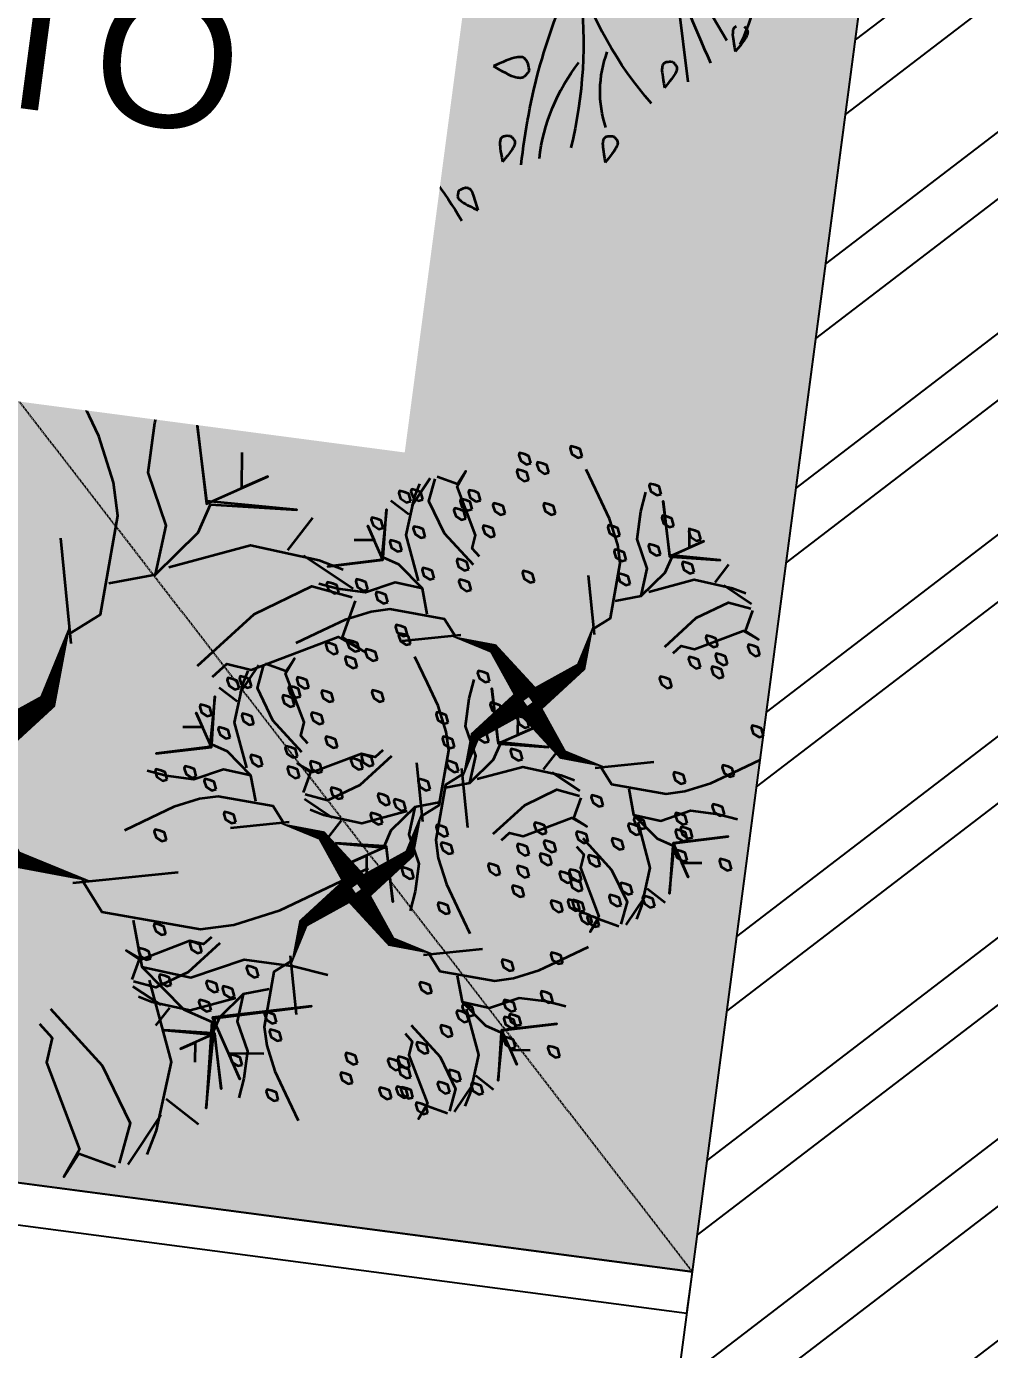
# Model space of a CAD drawing. Header units: millimetres. Extents: x -179928 to 528275, y -469666 to 511935.
# Drawn here: x 137379 to 137952, y 97580 to 98369 of the extents above; entities that cross this region are included whole.
import ezdxf

# ---------------------------------------------------------------- set-up
doc = ezdxf.new("R2010")
doc.units = ezdxf.units.MM
doc.linetypes.add('DASHED', pattern=[0.75, 0.5, -0.25])
for name, color, linetype in [('ad-Elevation 10', 8, 'Continuous'), ('ad-Furniture', 8, 'Continuous'), ('ad-Glass Sectionline', 140, 'Continuous'), ('ad-Text main', 7, 'Continuous'), ('ad-Wall', 240, 'Continuous'), ('ad-Wall hatch', 8, 'Continuous')]:
    doc.layers.add(name, color=color, linetype=linetype)
doc.layers.add('ad-Landscape', color=94, linetype='Continuous', lineweight=35)
doc.layers.add('ad-Landscape 2', color=7, linetype='Continuous', lineweight=35, true_color=0x264c00)
doc.styles.get("Standard").update_dxf_attribs({"font": 'arial.ttf'})

# ---------------------------------------------------------------- blocks, each defined once
blk = doc.blocks.new('zw$42B5')
at = {"layer": 'ad-Wall hatch', "transparency": 33554610}
h = blk.add_hatch(dxfattribs=at)
h.set_pattern_fill('ANSI32', color=256, scale=10)
h.set_pattern_definition([(45, (-1040635.14, 674820.02), (-67.351921, 67.351921), []), (45, (-1040590.24, 674820.02), (-67.351921, 67.351921), [])])
h.paths.add_polyline_path([(12120, 13620), (12120, 10220), (11890, 10220), (11890, 13390), (7240, 13390), (7240, 8645), (4245, 8645), (4245, 8875), (4445, 8875), (4445, 9370), (4560, 9370), (4560, 8760), (7010, 8760), (7010, 10500), (6360, 10500), (6360, 10615), (7010, 10615), (7010, 13390), (4560, 13390), (4560, 10615), (5560, 10615), (5560, 10500), (4445, 10500), (4445, 13390), (230, 13390), (230, 8875), (3345, 8875), (3345, 8645), (3060, 8645), (3060, 4745), (3345, 4745), (3345, 4515), (230, 4515), (230, 230), (4995, 230), (4995, 3130), (6060, 3130), (6060, 3015), (5110, 3015), (5110, 230), (8310, 230), (8310, 3015), (6860, 3015), (6860, 3130), (8310, 3130), (8310, 4630), (5110, 4630), (5110, 3930), (4995, 3930), (4995, 4515), (4245, 4515), (4245, 4745), (8540, 4745), (8540, 230), (9240, 230), (9240, 0), (0, 0), (0, 4745), (2830, 4745), (2830, 8645), (0, 8645), (0, 13620)])
at = {"layer": 'ad-Wall'}
blk.add_lwpolyline([(11890, 13390), (7240, 13390), (7240, 8645), (4245, 8645), (4245, 8875), (4445, 8875), (4445, 9370), (4560, 9370), (4560, 8760), (7010, 8760), (7010, 10500), (6360, 10500), (6360, 10615), (7010, 10615), (7010, 13390), (4560, 13390), (4560, 10615), (5560, 10615), (5560, 10500), (4445, 10500), (4445, 13390), (230, 13390)], dxfattribs=at)
blk = doc.blocks.new('A$C61BE7BBE')
at = {"layer": 'ad-Landscape'}
blk.add_arc((-3.006, 0.698), 1.529, 249.608, 279.927, dxfattribs=at)
at = {"layer": 'ad-Landscape 2'}
for centre, radius, start, end in [((-3.864, 1.022), 0.348, 203.9184, 280.7874), ((-4.09, 0.554), 0.166, 79.3544, 130.2832), ((-3.288, 1.64), 1.093, 229.5217, 276.1719), ((-2.506, 2.298), 1.873, 236.553, 269.3505), ((-4.007, 0.779), 0.214, 207.1935, 284.6897), ((-3.868, 0.167), 0.526, 77.3912, 114.963), ((-3.58, 1.265), 0.803, 230.6141, 270.7898), ((-4.021, -0.331), 0.887, 85.5415, 102.4704), ((-3.99, 0.621), 0.238, 201.2281, 283.0029), ((-3.234, -0.221), 0.76, 84.1206, 124.2254), ((-4.487, 1.629), 1.285, 281.6372, 288.0005), ((-3.052, 1.626), 1.72, 226.87, 233.5161), ((-3.761, -0.151), 0.567, 79.894, 113.0436), ((-3.616, 0.691), 0.486, 221.139, 275.5703), ((-2.722, 2.114), 1.948, 241.1822, 266.2604), ((-4.197, 0.939), 0.734, 266.4289, 296.017), ((-3.241, -0.766), 1.009, 91.2562, 130.1055), ((-3.927, 0.536), 0.456, 226.0882, 286.2369), ((-4.046, -0.101), 0.224, 105.3109, 151.5664), ((-4.046, 0.101), 0.224, 208.4336, 254.6891), ((-3.927, -0.536), 0.456, 73.7631, 133.9118), ((-3.241, 0.766), 1.009, 229.8945, 268.7438), ((-4.197, -0.939), 0.734, 63.983, 93.5711), ((-3.616, -0.691), 0.486, 84.4297, 138.861), ((-2.722, -2.114), 1.948, 93.7396, 118.8178), ((-3.052, -1.626), 1.72, 126.4839, 133.13), ((-4.487, -1.629), 1.285, 71.9995, 78.3628), ((-3.99, -0.621), 0.238, 76.9971, 158.7719), ((-3.58, -1.265), 0.803, 89.2102, 129.3859), ((-3.761, 0.151), 0.567, 246.9564, 280.106), ((-3.234, 0.221), 0.76, 235.7746, 275.8794), ((-2.506, -2.298), 1.873, 90.6495, 123.447), ((-4.021, 0.331), 0.887, 257.5296, 274.4585), ((-4.007, -0.779), 0.214, 75.3103, 152.8065), ((-3.288, -1.64), 1.093, 83.8281, 130.4783), ((-4.09, -0.554), 0.166, 229.7168, 280.6456), ((-3.864, -1.022), 0.348, 79.2126, 156.0816), ((-3.868, -0.167), 0.526, 245.037, 282.6088), ((-3.715, -0.193), 0.678, 245.2948, 278.4443), ((-3.242, -1.855), 1.065, 92.7479, 127.4895), ((-4.09, -0.665), 0.235, 246.9546, 293.0454), ((-3.806, -1.227), 0.386, 98.1128, 148.8491), ((-2.521, -2.218), 1.411, 99.6586, 134.4053), ((-3.983, -0.753), 0.314, 240.8349, 278.4067), ((-3.867, -1.227), 0.193, 69.404, 185.8133), ((-3.529, -0.17), 0.914, 246.6856, 281.9827), ((-3.393, -1.57), 0.508, 85.6371, 161.6343), ((-3.99, -0.707), 0.544, 262.7166, 292.3542), ((-3.806, -1.439), 0.213, 83.9314, 167.1466), ((-2.872, -2.169), 1.015, 108.9376, 145.3584), ((-3.278, 0.198), 1.427, 260.7451, 283.0431), ((-3.843, -1.163), 0.285, 233.2838, 291.6454), ((-3.602, -1.788), 0.37, 103.9638, 154.6363), ((-3.699, -1.02), 0.428, 245.5975, 287.5893), ((-3.566, -1.894), 0.271, 77.551, 166.3454), ((-3.531, -1.186), 0.443, 246.5632, 293.4368), ((-3.799, -1.387), 0.279, 240.3623, 299.6377), ((-3.646, -0.97), 0.879, 257.9266, 272.9974), ((-3.394, -2.243), 0.437, 98.927, 145.2152), ((-3.508, -1.218), 0.814, 252.4778, 273.2362), ((-3.413, -2.155), 0.239, 147.6824, 193.2452), ((-3.623, -2.031), 0.183, 257.9287, 308.8575)]:
    blk.add_arc(centre, radius, start, end, dxfattribs=at)
blk = doc.blocks.new('A$C279134A6')
at = {"layer": 'ad-Landscape', "linetype": 'Continuous'}
for p, q in [((150.2, 271.7), (93.3, 199)), ((134.4, 222.4), (119.1, 163.4)), ((596, 149.1), (611.8, 82.3)), ((468.4, 120), (464.3, 27.7)), ((448.3, 72.2), (421.5, 17.4))]:
    blk.add_line(p, q, dxfattribs=at)
for points in [[(449.9, 243.5), (588.1, 169.8), (635.9, 99.7)], [(81.6, 211.7), (81.2, 211.4), (80.8, 211.1), (80.4, 210.8), (80, 210.5), (79.6, 210.1), (79.3, 209.8), (79, 209.4), (78.7, 209), (78.5, 208.6), (78.4, 208.2), (78.2, 207.7), (78.2, 207.2), (78.2, 206.6), (78.3, 205.9), (78.5, 205.2), (78.7, 204.3), (79.1, 203.2), (79.6, 202), (80.4, 200.6), (81.3, 198.8), (82.5, 196.7), (84, 194.3), (85.8, 191.4)], [(87.6, 210.9), (88, 210.6), (88.4, 210.3), (88.7, 210), (89, 209.6), (89.3, 209.3), (89.5, 208.8), (89.6, 208.3), (89.7, 207.7), (89.8, 207), (89.7, 206.2), (89.6, 205.3), (89.5, 204.2), (89.2, 202.9), (88.8, 201.4), (88.3, 199.5), (87.6, 197.2), (86.8, 194.5), (85.8, 191.4)], [(132.7, 177.1), (132.2, 176.8), (131.8, 176.5), (131.4, 176.1), (131, 175.8), (130.6, 175.5), (130.2, 175.2), (129.9, 174.8), (129.6, 174.5), (129.4, 174.1), (129.1, 173.7), (129, 173.3), (128.9, 172.8), (128.8, 172.2), (128.8, 171.6), (128.9, 171), (129.1, 170.2), (129.3, 169.3), (129.7, 168.3), (130.3, 167.1), (131, 165.6), (131.9, 163.8), (133.1, 161.8), (134.6, 159.3), (136.4, 156.4)], [(132.7, 177.1), (134.1, 177), (135.3, 176.8), (136.3, 176.6), (137.1, 176.4), (137.7, 176.2), (138.2, 175.9), (138.7, 175.6), (139, 175.4), (139.3, 175), (139.6, 174.7), (139.9, 174.3), (140.1, 173.9), (140.2, 173.3), (140.3, 172.7), (140.4, 172.1), (140.3, 171.3), (140.3, 170.4), (140.1, 169.3), (139.8, 168), (139.4, 166.4), (138.9, 164.5), (138.2, 162.3), (137.4, 159.6), (136.4, 156.4)], [(241.9, 156.2), (242.5, 158.1), (243.1, 159.7), (243.6, 161), (244.2, 162), (244.7, 162.9), (245.2, 163.5), (245.6, 164), (246.2, 164.4), (246.7, 164.8), (247.2, 165.1), (247.9, 165.3), (248.5, 165.5), (249.3, 165.5), (250.1, 165.5), (251.1, 165.3), (252.2, 165.1), (253.4, 164.7), (254.8, 164.2), (256.5, 163.4), (258.4, 162.5), (260.6, 161.3), (263.2, 159.8), (266.3, 157.9), (269.8, 155.8)], [(241.9, 156.2), (242.3, 155.5), (242.6, 154.8), (242.9, 154.1), (243.2, 153.5), (243.6, 152.9), (243.9, 152.3), (244.3, 151.7), (244.7, 151.2), (245.1, 150.8), (245.6, 150.3), (246.2, 150), (246.8, 149.7), (247.5, 149.5), (248.3, 149.3), (249.3, 149.3), (250.4, 149.3), (251.7, 149.4), (253.2, 149.6), (255, 150), (257.1, 150.6), (259.5, 151.5), (262.5, 152.6), (265.8, 154), (269.8, 155.8)], [(378.2, 137), (379, 138.9), (379.6, 140.4), (380.1, 141.8), (380.3, 142.9), (380.5, 143.8), (380.5, 144.6), (380.5, 145.3), (380.4, 146), (380.2, 146.6), (380, 147.2), (379.6, 147.7), (379.2, 148.3), (378.7, 148.8), (378, 149.4), (377.2, 149.9), (376.2, 150.4), (375, 150.9), (373.6, 151.4), (371.9, 151.9), (369.8, 152.4), (367.3, 153), (364.3, 153.6), (360.9, 154.1), (356.8, 154.8)], [(378.2, 137), (377.5, 136.7), (376.8, 136.3), (376.1, 136), (375.5, 135.7), (374.8, 135.5), (374.2, 135.3), (373.5, 135.1), (372.9, 135), (372.2, 134.9), (371.6, 134.9), (371, 135), (370.3, 135.2), (369.6, 135.5), (368.9, 135.9), (368.1, 136.5), (367.3, 137.2), (366.4, 138.2), (365.4, 139.3), (364.3, 140.8), (363.1, 142.6), (361.7, 144.8), (360.3, 147.6), (358.6, 150.9), (356.8, 154.8)], [(586.5, 140.8), (585.8, 140.5), (585.2, 140.1), (584.5, 139.8), (583.8, 139.6), (583.1, 139.3), (582.5, 139.1), (581.8, 138.9), (581.2, 138.8), (580.6, 138.7), (579.9, 138.7), (579.3, 138.8), (578.6, 139), (577.9, 139.3), (577.2, 139.7), (576.4, 140.3), (575.6, 141.1), (574.7, 142), (573.7, 143.1), (572.6, 144.6), (571.4, 146.4), (570.1, 148.6)], [(586.5, 140.8), (587.3, 142.7), (587.9, 144.2), (588.4, 145.6)], [(465.2, 142.3), (464, 143.1), (463, 143.7), (462.1, 144.2), (461.4, 144.6), (460.8, 144.8), (460.2, 145), (459.7, 145), (459.2, 145.1), (458.8, 145), (458.3, 144.9), (457.9, 144.8), (457.5, 144.6), (457, 144.3), (456.6, 143.9), (456.1, 143.4), (455.6, 142.8), (455.1, 142.1), (454.5, 141.1), (453.8, 140), (453.1, 138.5), (452.3, 136.7), (451.3, 134.6), (450.2, 132), (448.9, 128.9)], [(465.2, 142.3), (465.3, 141.7), (465.5, 141.2), (465.6, 140.7), (465.7, 140.2), (465.7, 139.7), (465.8, 139.2), (465.8, 138.7), (465.8, 138.3), (465.8, 137.8), (465.7, 137.4), (465.5, 136.9), (465.3, 136.5), (465, 136.1), (464.6, 135.6), (464.1, 135.2), (463.4, 134.7), (462.7, 134.2), (461.7, 133.6), (460.5, 133.1), (459, 132.4), (457.2, 131.7), (454.9, 130.9), (452.2, 130), (448.9, 128.9)], [(170.6, 113.9), (170.1, 113.6), (169.7, 113.3), (169.3, 113), (168.9, 112.7), (168.5, 112.3), (168.1, 112), (167.8, 111.7), (167.5, 111.3), (167.3, 110.9), (167, 110.5), (166.9, 110.1), (166.8, 109.6), (166.7, 109.1), (166.7, 108.5), (166.8, 107.8), (167, 107), (167.2, 106.2), (167.6, 105.1), (168.2, 103.9), (168.9, 102.4), (169.8, 100.7), (171, 98.6), (172.5, 96.1), (174.3, 93.2)], [(170.6, 113.9), (172, 113.8), (173.2, 113.6), (174.2, 113.5), (175, 113.2), (175.6, 113), (176.1, 112.8), (176.6, 112.5), (176.9, 112.2), (177.2, 111.9), (177.5, 111.5), (177.8, 111.1), (178, 110.7), (178.1, 110.2), (178.2, 109.6), (178.3, 108.9), (178.2, 108.1), (178.2, 107.2), (178, 106.1), (177.7, 104.8), (177.3, 103.2), (176.8, 101.4), (176.1, 99.1), (175.3, 96.4), (174.3, 93.2)], [(527.1, 98.3), (526.4, 97.9), (525.7, 97.6), (525, 97.3), (524.4, 97), (523.7, 96.8), (523, 96.6), (522.4, 96.4), (521.7, 96.3), (521.1, 96.2), (520.5, 96.2), (519.8, 96.3), (519.2, 96.5), (518.5, 96.8), (517.7, 97.2), (517, 97.8), (516.1, 98.5), (515.2, 99.4), (514.2, 100.6), (513.2, 102), (512, 103.9), (510.6, 106.1), (509.1, 108.8), (507.5, 112.1), (505.7, 116)], [(527.1, 98.3), (527.9, 100.1), (528.5, 101.7), (528.9, 103), (529.2, 104.1), (529.4, 105.1), (529.4, 105.9), (529.3, 106.6), (529.2, 107.2), (529.1, 107.9), (528.8, 108.5), (528.5, 109), (528.1, 109.6), (527.6, 110.1), (526.9, 110.6), (526.1, 111.1), (525.1, 111.7), (523.9, 112.2), (522.5, 112.7), (520.8, 113.2), (518.7, 113.7), (516.2, 114.3), (513.2, 114.8), (509.7, 115.4), (505.7, 116)], [(249.6, 103.8), (249.1, 103.5), (248.7, 103.2), (248.3, 102.8), (247.8, 102.5), (247.5, 102.2), (247.1, 101.8), (246.8, 101.5), (246.5, 101.1), (246.2, 100.8), (246, 100.4), (245.8, 99.9), (245.7, 99.5), (245.7, 98.9), (245.7, 98.3), (245.8, 97.7), (246, 96.9), (246.2, 96), (246.6, 95), (247.1, 93.7), (247.9, 92.3), (248.8, 90.5), (250, 88.4), (251.5, 86), (253.3, 83.1)], [(249.6, 103.8), (251, 103.6), (252.2, 103.5), (253.2, 103.3), (253.9, 103.1), (254.6, 102.9), (255.1, 102.6), (255.5, 102.3), (255.9, 102), (256.2, 101.7), (256.5, 101.4), (256.8, 101), (257, 100.5), (257.1, 100), (257.2, 99.4), (257.2, 98.7), (257.2, 98), (257.1, 97), (257, 96), (256.7, 94.7), (256.3, 93.1), (255.8, 91.2), (255.1, 88.9), (254.3, 86.3), (253.3, 83.1)], [(283.7, 57), (282.5, 57.8), (281.5, 58.4), (280.6, 58.9), (279.9, 59.3), (279.3, 59.5), (278.7, 59.7), (278.2, 59.7), (277.7, 59.7), (277.3, 59.7), (276.8, 59.6), (276.4, 59.5), (276, 59.3), (275.5, 59), (275, 58.6), (274.6, 58.1), (274.1, 57.5), (273.5, 56.8), (273, 55.8), (272.3, 54.7), (271.6, 53.2), (270.8, 51.4), (269.8, 49.3), (268.7, 46.7), (267.4, 43.6)], [(283.7, 57), (283.8, 56.4), (283.9, 55.9), (284.1, 55.4), (284.1, 54.9), (284.2, 54.4), (284.3, 53.9), (284.3, 53.4), (284.3, 53), (284.2, 52.5), (284.2, 52.1), (284, 51.6), (283.8, 51.2), (283.5, 50.8), (283.1, 50.3), (282.6, 49.8), (281.9, 49.4), (281.2, 48.9), (280.2, 48.3), (279, 47.8), (277.5, 47.1), (275.6, 46.4), (273.4, 45.6), (270.7, 44.7), (267.4, 43.6)], [(500.6, 55.6), (499.4, 56.4), (498.4, 57.1), (497.5, 57.6), (496.8, 57.9), (496.2, 58.2), (495.6, 58.3), (495.1, 58.4), (494.6, 58.4), (494.2, 58.4), (493.8, 58.3), (493.3, 58.1), (492.9, 57.9), (492.4, 57.6), (492, 57.2), (491.5, 56.8), (491, 56.1), (490.5, 55.4), (489.9, 54.5), (489.2, 53.3), (488.5, 51.8), (487.7, 50.1), (486.7, 47.9), (485.6, 45.3), (484.3, 42.3)], [(500.6, 55.6), (500.7, 55.1), (500.9, 54.5), (501, 54), (501.1, 53.5), (501.1, 53), (501.2, 52.5), (501.2, 52), (501.2, 51.6), (501.2, 51.1), (501.1, 50.7), (500.9, 50.3), (500.7, 49.8), (500.4, 49.4), (500, 48.9), (499.5, 48.5), (498.8, 48), (498.1, 47.5), (497.1, 47), (495.9, 46.4), (494.4, 45.7), (492.6, 45), (490.3, 44.2), (487.6, 43.3), (484.3, 42.3)], [(420.1, 36.7), (419, 37.5), (418, 38.1), (417.1, 38.6), (416.4, 39), (415.7, 39.2), (415.2, 39.4), (414.7, 39.4), (414.2, 39.4), (413.7, 39.4), (413.3, 39.3), (412.9, 39.2), (412.4, 39), (412, 38.7), (411.5, 38.3), (411, 37.8), (410.5, 37.2), (410, 36.5), (409.4, 35.5), (408.8, 34.4), (408.1, 32.9), (407.2, 31.1), (406.3, 29), (405.2, 26.4), (403.9, 23.3)], [(420.1, 36.7), (420.3, 36.1), (420.4, 35.6), (420.5, 35.1), (420.6, 34.6), (420.7, 34.1), (420.7, 33.6), (420.8, 33.1), (420.8, 32.7), (420.7, 32.2), (420.6, 31.8), (420.5, 31.3), (420.2, 30.9), (419.9, 30.5), (419.5, 30), (419, 29.5), (418.4, 29.1), (417.6, 28.6), (416.7, 28), (415.5, 27.5), (414, 26.8), (412.1, 26.1), (409.9, 25.3), (407.1, 24.4), (403.9, 23.3)], [(350.3, 13.3), (349.1, 14.1), (348.1, 14.8), (347.2, 15.3), (346.5, 15.6), (345.9, 15.9), (345.3, 16), (344.8, 16.1), (344.3, 16.1), (343.9, 16.1), (343.4, 16), (343, 15.9), (342.5, 15.7), (342.1, 15.4), (341.6, 15), (341.2, 14.5), (340.7, 13.9), (340.1, 13.1), (339.6, 12.2), (338.9, 11), (338.2, 9.6), (337.4, 7.8), (336.4, 5.6), (335.3, 3.1), (334, 0)], [(350.3, 13.3), (350.4, 12.8), (350.5, 12.3), (350.7, 11.7), (350.7, 11.2), (350.8, 10.7), (350.9, 10.3), (350.9, 9.8), (350.9, 9.3), (350.8, 8.9), (350.8, 8.4), (350.6, 8), (350.4, 7.6), (350.1, 7.1), (349.7, 6.7), (349.2, 6.2), (348.5, 5.7), (347.8, 5.2), (346.8, 4.7), (345.6, 4.1), (344.1, 3.5), (342.2, 2.8), (340, 1.9), (337.3, 1), (334, 0)]]:
    blk.add_lwpolyline(points, dxfattribs=at)
for centre, radius, start, end in [((230.2, 247.1), 155.4, 132.7556, 198.6371), ((-760.6, 724.4), 1021, 327.7895, 338.4969), ((538.9, 137.6), 338.7, 144.528, 186.2468), ((-51, 364.4), 295.6, 311.5008, 334.7886), ((-226.1, 96.2), 464.8, 358.3377, 17.8186), ((85.9, 270.7), 338.7, 335.9092, 354.9132), ((1454.7, -128.4), 1021, 160.9443, 171.6517), ((698.1, 171.3), 59.2, 155.0444, 231.6546), ((97.2, 158.4), 89, 334.3958, 12.8307), ((77.9, 92.1), 147.4, 358.9379, 30.6247), ((391.6, 153.2), 155.4, 300.8041, 6.6856), ((640.2, -258.1), 464.8, 121.6227, 141.1035), ((681.5, 59.5), 295.6, 164.6527, 187.9404), ((653.3, 158.9), 110.4, 194.2876, 234.1159), ((609.3, 98.7), 67.9, 171.7576, 223.6802), ((434.9, -0.7), 89, 126.6105, 165.0455)]:
    blk.add_arc(centre, radius, start, end, dxfattribs=at)
blk = doc.blocks.new('A$C06C421F0')
at = {"layer": 'ad-Landscape'}
for points in [[(359.9, 366.5, 36, 14.4, 0), (421.2, 431.5, 14.4, 0.72, 0), (487.4, 441.9, 0, 0, 0), (448, 441.9, 0, 0, 0), (472.5, 524.2, 0, 0, 0), (467.7, 541.4, 0, 0, 0), (379.6, 599.7, 0, 0, 0), (404.1, 579.3, 0, 0, 0), (359.9, 575.7, 0, 0, 0), (404.1, 579.3, 0, 0, 0), (467.7, 541.4, 0, 0, 0), (433.5, 648, 0, 0, 0), (482.5, 692.3, 0, 0, 0), (430.9, 648, 0, 0, 0), (418.6, 692.3, 0, 0, 0), (426.1, 713.1, 0, 0, 0), (413.8, 692.3, 0, 0, 0), (372.2, 716.3, 0, 0, 0), (413.8, 692.3, 0, 0, 0), (323.1, 719.9, 0, 0, 0)], [(353.4, 359.9, 36, 14.4, 0), (288.3, 421.2, 14.4, 0.72, 0), (277.9, 487.4, 0, 0, 0), (277.9, 448, 0, 0, 0), (195.7, 472.5, 0, 0, 0), (178.5, 467.7, 0, 0, 0), (120.2, 379.6, 0, 0, 0), (140.6, 404.1, 0, 0, 0), (144.2, 359.9, 0, 0, 0), (140.6, 404.1, 0, 0, 0), (178.5, 467.7, 0, 0, 0), (71.9, 433.5, 0, 0, 0), (27.6, 482.5, 0, 0, 0), (71.9, 430.9, 0, 0, 0), (27.6, 418.6, 0, 0, 0), (6.8, 426.1, 0, 0, 0), (27.6, 413.8, 0, 0, 0), (3.6, 372.2, 0, 0, 0), (27.6, 413.8, 0, 0, 0), (0, 323.1, 0, 0, 0)], [(360, 353.4, 36, 14.4, 0), (298.7, 288.3, 14.4, 0.72, 0), (232.5, 277.9, 0, 0, 0), (271.9, 277.9, 0, 0, 0), (247.4, 195.7, 0, 0, 0), (252.2, 178.5, 0, 0, 0), (340.3, 120.2, 0, 0, 0), (315.8, 140.6, 0, 0, 0), (360, 144.2, 0, 0, 0), (315.8, 140.6, 0, 0, 0), (252.2, 178.5, 0, 0, 0), (286.4, 71.9, 0, 0, 0), (237.4, 27.6, 0, 0, 0), (289, 71.9, 0, 0, 0), (301.2, 27.6, 0, 0, 0), (293.8, 6.8, 0, 0, 0), (306.1, 27.6, 0, 0, 0), (347.7, 3.6, 0, 0, 0), (306.1, 27.6, 0, 0, 0), (396.8, 0, 0, 0, 0)]]:
    blk.add_lwpolyline(points, format="xyseb", dxfattribs=at)
for points in [[(277.9, 479.9), (254, 499.6), (250.4, 582.9), (257.6, 610), (274.8, 646.8), (295.1, 678.4), (319.1, 715.2)], [(250.4, 526.4), (212.9, 538.7), (209.3, 580.3), (230, 622.2), (230, 663.9), (226.4, 693.2)], [(212.9, 538.7), (182.1, 578), (174.9, 602.6), (103, 607.4), (178.5, 604.8), (198.9, 683.2), (178.5, 602.6), (130.6, 631.9), (151, 619.7), (154.6, 649)], [(106.2, 573.2), (89, 602.6)], [(92.6, 570.6), (47.9, 548.7)], [(202.5, 546.1), (137.4, 573.2), (79.1, 568.4), (58.3, 563.2)], [(274.8, 472.5), (295.1, 558.4)], [(168.1, 467.7), (127, 516.7), (82.3, 546.1), (47.9, 541.3)], [(154.6, 460.3), (144.2, 472.5), (123.4, 470.3), (55.1, 507.1), (30.7, 497), (51.5, 507.1), (44.7, 538.7)], [(239.9, 277.9), (220.3, 254), (137, 250.4), (109.9, 257.6), (73.1, 274.8), (41.5, 295.1), (4.7, 319.1)], [(247.4, 274.8), (161.5, 295.1)], [(193.5, 250.4), (181.2, 212.9), (139.6, 209.3), (97.6, 230), (56, 230), (26.6, 226.4)], [(181.2, 212.9), (141.8, 182.1), (117.3, 174.9), (112.5, 103), (115.1, 178.5), (36.7, 198.9), (117.3, 178.5), (88, 130.6), (100.2, 151), (70.9, 154.6)], [(173.8, 202.5), (146.7, 137.4), (151.5, 79.1), (156.7, 58.3)], [(252.2, 168.1), (203.2, 127), (173.8, 82.3), (178.6, 47.9)], [(259.6, 154.6), (247.4, 144.2), (249.6, 123.4), (212.8, 55.1), (222.8, 30.7), (212.8, 51.5), (181.2, 44.7)], [(146.7, 106.2), (117.3, 89)], [(149.3, 92.6), (171.2, 47.9)]]:
    blk.add_lwpolyline(points, dxfattribs=at)
blk = doc.blocks.new('A$C1DD67A25')
at = {"layer": 'ad-Landscape'}
for points in [[(362.2, 368.8, 36.2, 14.5, 0), (424, 434.3, 14.5, 0.724, 0), (490.5, 444.8, 0, 0, 0), (450.9, 444.8, 0, 0, 0), (475.6, 527.6, 0, 0, 0), (470.7, 544.9, 0, 0, 0), (382.1, 603.6, 0, 0, 0), (406.7, 583.1, 0, 0, 0), (362.2, 579.4, 0, 0, 0), (406.7, 583.1, 0, 0, 0), (470.7, 544.9, 0, 0, 0), (436.3, 652.2, 0, 0, 0), (485.7, 696.8, 0, 0, 0), (433.7, 652.2, 0, 0, 0), (421.4, 696.8, 0, 0, 0), (428.8, 717.7, 0, 0, 0), (416.5, 696.8, 0, 0, 0), (374.6, 720.9, 0, 0, 0), (416.5, 696.8, 0, 0, 0), (325.2, 724.6, 0, 0, 0)], [(355.7, 362.2, 36.2, 14.5, 0), (290.2, 424, 14.5, 0.724, 0), (279.7, 490.5, 0, 0, 0), (279.7, 450.9, 0, 0, 0), (197, 475.6, 0, 0, 0), (179.7, 470.7, 0, 0, 0), (121, 382.1, 0, 0, 0), (141.5, 406.7, 0, 0, 0), (145.1, 362.2, 0, 0, 0), (141.5, 406.7, 0, 0, 0), (179.7, 470.7, 0, 0, 0), (72.3, 436.3, 0, 0, 0), (27.7, 485.7, 0, 0, 0), (72.3, 433.7, 0, 0, 0), (27.7, 421.4, 0, 0, 0), (6.8, 428.8, 0, 0, 0), (27.7, 416.5, 0, 0, 0), (3.6, 374.6, 0, 0, 0), (27.7, 416.5, 0, 0, 0), (0, 325.2, 0, 0, 0)], [(368.8, 362.3, 36.2, 14.5, 0), (434.3, 300.6, 14.5, 0.724, 0), (444.8, 234, 0, 0, 0), (444.8, 273.6, 0, 0, 0), (527.6, 249, 0, 0, 0), (544.9, 253.8, 0, 0, 0), (603.6, 342.5, 0, 0, 0), (583.1, 317.8, 0, 0, 0), (579.4, 362.3, 0, 0, 0), (583.1, 317.8, 0, 0, 0), (544.9, 253.8, 0, 0, 0), (652.2, 288.3, 0, 0, 0), (696.8, 238.9, 0, 0, 0), (652.2, 290.9, 0, 0, 0), (696.8, 303.2, 0, 0, 0), (717.7, 295.7, 0, 0, 0), (696.8, 308.1, 0, 0, 0), (720.9, 350, 0, 0, 0), (696.8, 308.1, 0, 0, 0), (724.6, 399.3, 0, 0, 0)], [(362.3, 355.7, 36.2, 14.5, 0), (300.6, 290.2, 14.5, 0.724, 0), (234, 279.7, 0, 0, 0), (273.6, 279.7, 0, 0, 0), (249, 197, 0, 0, 0), (253.8, 179.7, 0, 0, 0), (342.5, 121, 0, 0, 0), (317.8, 141.5, 0, 0, 0), (362.3, 145.1, 0, 0, 0), (317.8, 141.5, 0, 0, 0), (253.8, 179.7, 0, 0, 0), (288.3, 72.3, 0, 0, 0), (238.9, 27.7, 0, 0, 0), (290.9, 72.3, 0, 0, 0), (303.2, 27.7, 0, 0, 0), (295.7, 6.8, 0, 0, 0), (308.1, 27.7, 0, 0, 0), (350, 3.6, 0, 0, 0), (308.1, 27.7, 0, 0, 0), (399.3, 0, 0, 0, 0)]]:
    blk.add_lwpolyline(points, format="xyseb", dxfattribs=at)
for points in [[(329.8, 738.4), (334.2, 748.9), (340.5, 750.7), (348.7, 751.6), (349.4, 748), (345.6, 740.1), (336.1, 735.7)], [(376.3, 708.2), (380.7, 718.7), (387, 720.5), (395.2, 721.4), (395.9, 717.8), (392, 709.9), (382.6, 705.5)], [(405, 718.3), (409.4, 728.8), (415.7, 730.6), (423.9, 731.5), (424.5, 727.9), (420.7, 720), (411.3, 715.6)], [(204.6, 698.2), (209, 708.8), (215.3, 710.5), (223.5, 711.4), (224.1, 707.8), (220.3, 700), (210.9, 695.5)], [(405, 693.2), (409.4, 703.8), (415.7, 705.5), (423.9, 706.4), (424.5, 702.9), (420.7, 695), (411.3, 690.6)], [(179.5, 653.1), (183.9, 663.6), (190.2, 665.4), (198.4, 666.3), (199, 662.7), (195.2, 654.8), (185.8, 650.4)], [(358.4, 648.1), (362.8, 658.7), (369.1, 660.4), (377.3, 661.3), (378, 657.7), (374.2, 649.8), (364.7, 645.4)], [(473, 653.1), (477.4, 663.6), (483.7, 665.4), (491.9, 666.3), (492.5, 662.7), (488.7, 654.8), (479.3, 650.4)], [(136.6, 638.1), (141, 648.7), (147.3, 650.4), (155.5, 651.3), (156.1, 647.7), (152.3, 639.9), (142.9, 635.4)], [(258.3, 628), (262.7, 638.6), (269, 640.3), (277.2, 641.2), (277.8, 637.7), (274, 629.8), (264.6, 625.4)], [(433.6, 638.1), (438, 648.7), (444.3, 650.4), (452.5, 651.3), (453.2, 647.7), (449.4, 639.9), (439.9, 635.4)], [(483.7, 638.1), (488, 648.7), (494.3, 650.4), (502.5, 651.3), (503.2, 647.7), (499.4, 639.9), (490, 635.4)], [(558.8, 643.1), (563.2, 653.7), (569.5, 655.4), (577.7, 656.3), (578.3, 652.7), (574.5, 644.8), (565.1, 640.4)], [(576.7, 638.1), (581.1, 648.7), (587.4, 650.4), (595.6, 651.3), (596.2, 647.7), (592.4, 639.9), (583, 635.4)], [(193.8, 608), (198.2, 618.5), (204.5, 620.2), (212.7, 621.2), (213.4, 617.6), (209.6, 609.7), (200.1, 605.3)], [(490.9, 623), (495.3, 633.6), (501.5, 635.3), (509.7, 636.3), (510.4, 632.7), (506.6, 624.8), (497.2, 620.4)], [(140.2, 588), (144.5, 598.6), (150.8, 600.3), (159, 601.2), (159.7, 597.6), (155.9, 589.7), (146.4, 585.3)], [(243.9, 593), (248.3, 603.5), (254.6, 605.3), (262.8, 606.2), (263.5, 602.6), (259.7, 594.7), (250.2, 590.3)], [(444.3, 603), (448.7, 613.5), (455, 615.3), (463.2, 616.2), (463.9, 612.6), (460, 604.7), (450.6, 600.3)], [(548.1, 588), (552.5, 598.6), (558.8, 600.3), (567, 601.2), (567.6, 597.6), (563.8, 589.7), (554.4, 585.3)], [(612.5, 593), (616.8, 603.5), (623.1, 605.3), (631.3, 606.2), (632, 602.6), (628.2, 594.7), (618.8, 590.3)], [(233.2, 557.8), (237.6, 568.4), (243.9, 570.1), (252.1, 571.1), (252.7, 567.5), (248.9, 559.6), (239.5, 555.2)], [(476.5, 547.9), (480.9, 558.4), (487.2, 560.2), (495.4, 561.1), (496.1, 557.5), (492.3, 549.6), (482.8, 545.2)], [(580.3, 562.9), (584.7, 573.5), (591, 575.2), (599.2, 576.2), (599.9, 572.6), (596.1, 564.7), (586.6, 560.3)], [(376.3, 542.9), (380.7, 553.4), (387, 555.2), (395.2, 556.1), (395.9, 552.5), (392, 544.6), (382.6, 540.2)], [(526.6, 527.8), (531, 538.3), (537.3, 540.1), (545.5, 541), (546.2, 537.4), (542.4, 529.5), (532.9, 525.1)], [(469.3, 517.8), (473.7, 528.4), (480, 530.1), (488.2, 531), (488.9, 527.4), (485.1, 519.5), (475.6, 515.1)], [(623.2, 497.7), (627.6, 508.3), (633.9, 510), (642.1, 511), (642.8, 507.4), (639, 499.5), (629.5, 495.1)], [(666.1, 487.8), (670.5, 498.3), (676.8, 500.1), (685, 501), (685.7, 497.4), (681.9, 489.5), (672.4, 485.1)], [(25.7, 477.7), (30.1, 488.2), (36.4, 490), (44.6, 490.9), (45.2, 487.3), (41.4, 479.4), (32, 475)], [(90, 482.8), (94.4, 493.3), (100.7, 495.1), (108.9, 496), (109.6, 492.4), (105.8, 484.5), (96.3, 480.1)], [(591, 482.8), (595.4, 493.3), (601.7, 495.1), (609.9, 496), (610.6, 492.4), (606.7, 484.5), (597.3, 480.1)], [(72.1, 457.7), (76.5, 468.3), (82.8, 470), (91, 470.9), (91.7, 467.3), (87.9, 459.5), (78.4, 455)], [(111.6, 447.6), (116, 458.2), (122.3, 459.9), (130.5, 460.8), (131.1, 457.2), (127.3, 449.4), (117.9, 444.9)], [(75.8, 437.6), (80.2, 448.2), (86.5, 449.9), (94.7, 450.9), (95.3, 447.3), (91.5, 439.4), (82.1, 435)], [(555.2, 437.6), (559.6, 448.2), (565.9, 449.9), (574.1, 450.9), (574.8, 447.3), (571, 439.4), (561.5, 435)], [(150.9, 412.6), (155.3, 423.1), (161.6, 424.9), (169.8, 425.8), (170.5, 422.2), (166.7, 414.3), (157.2, 409.9)], [(655.4, 397.5), (659.8, 408.1), (666.1, 409.8), (674.3, 410.7), (675, 407.1), (671.2, 399.2), (661.7, 394.8)], [(4.2, 357.5), (8.6, 368), (14.9, 369.8), (23.1, 370.7), (23.8, 367.1), (20, 359.2), (10.5, 354.8)], [(40, 292.3), (44.4, 302.8), (50.7, 304.6), (58.9, 305.5), (59.6, 301.9), (55.7, 294), (46.3, 289.6)], [(111.6, 272.2), (116, 282.8), (122.3, 284.5), (130.5, 285.4), (131.1, 281.8), (127.3, 273.9), (117.9, 269.5)], [(637.6, 257.2), (641.9, 267.8), (648.2, 269.5), (656.4, 270.5), (657.1, 266.9), (653.3, 259), (643.9, 254.6)], [(47.1, 232.2), (51.5, 242.7), (57.8, 244.5), (66, 245.4), (66.7, 241.8), (62.9, 233.9), (53.4, 229.5)], [(580.3, 237.2), (584.7, 247.7), (591, 249.5), (599.2, 250.4), (599.9, 246.8), (596.1, 238.9), (586.6, 234.5)], [(100.8, 212.1), (105.2, 222.7), (111.5, 224.4), (119.7, 225.3), (120.4, 221.7), (116.5, 213.8), (107.1, 209.4)], [(229.6, 222.1), (234, 232.6), (240.3, 234.4), (248.5, 235.3), (249.2, 231.7), (245.3, 223.8), (235.9, 219.4)], [(490.9, 212.1), (495.3, 222.7), (501.5, 224.4), (509.7, 225.3), (510.4, 221.7), (506.6, 213.8), (497.2, 209.4)], [(655.4, 217.1), (659.8, 227.6), (666.1, 229.4), (674.3, 230.3), (675, 226.7), (671.2, 218.8), (661.7, 214.4)], [(90, 192), (94.4, 202.6), (100.7, 204.3), (108.9, 205.3), (109.6, 201.7), (105.8, 193.8), (96.3, 189.4)], [(97.2, 187), (101.6, 197.6), (107.9, 199.3), (116.1, 200.3), (116.8, 196.7), (113, 188.8), (103.5, 184.4)], [(161.6, 197), (166, 207.6), (172.3, 209.3), (180.5, 210.2), (181.2, 206.6), (177.3, 198.8), (167.9, 194.4)], [(168.8, 187), (173.2, 197.6), (179.5, 199.3), (187.7, 200.3), (188.4, 196.7), (184.5, 188.8), (175.1, 184.4)], [(523, 177.1), (527.4, 187.6), (533.7, 189.4), (541.9, 190.3), (542.5, 186.7), (538.7, 178.8), (529.3, 174.4)], [(548.1, 182.1), (552.5, 192.6), (558.8, 194.4), (567, 195.3), (567.6, 191.7), (563.8, 183.8), (554.4, 179.4)], [(619.7, 182.1), (624.1, 192.6), (630.4, 194.4), (638.6, 195.3), (639.2, 191.7), (635.4, 183.8), (626, 179.4)], [(25.7, 152), (30.1, 162.6), (36.4, 164.3), (44.6, 165.2), (45.2, 161.6), (41.4, 153.7), (32, 149.3)], [(93.7, 157), (98.1, 167.6), (104.4, 169.3), (112.6, 170.2), (113.2, 166.6), (109.4, 158.7), (100, 154.3)], [(190.3, 162), (194.7, 172.5), (201, 174.3), (209.2, 175.2), (209.8, 171.6), (206, 163.7), (196.6, 159.3)], [(455.1, 146.9), (459.5, 157.5), (465.8, 159.2), (474, 160.1), (474.6, 156.5), (470.8, 148.6), (461.4, 144.2)], [(555.2, 152), (559.6, 162.6), (565.9, 164.3), (574.1, 165.2), (574.8, 161.6), (571, 153.7), (561.5, 149.3)], [(222.5, 131.9), (226.9, 142.5), (233.2, 144.2), (241.4, 145.2), (242, 141.6), (238.2, 133.7), (228.8, 129.3)], [(247.5, 106.9), (251.9, 117.4), (258.2, 119.2), (266.4, 120.1), (267.1, 116.5), (263.2, 108.6), (253.8, 104.2)], [(444.3, 121.8), (448.7, 132.4), (455, 134.1), (463.2, 135.1), (463.9, 131.5), (460, 123.6), (450.6, 119.2)], [(168.8, 96.8), (173.2, 107.3), (179.5, 109.1), (187.7, 110), (188.4, 106.4), (184.5, 98.5), (175.1, 94.1)], [(243.9, 91.8), (248.3, 102.4), (254.6, 104.1), (262.8, 105), (263.5, 101.4), (259.7, 93.5), (250.2, 89.1)], [(261.8, 101.9), (266.2, 112.4), (272.5, 114.2), (280.7, 115.1), (281.4, 111.5), (277.6, 103.6), (268.1, 99.2)], [(326.3, 101.9), (330.7, 112.4), (337, 114.2), (345.2, 115.1), (345.8, 111.5), (342, 103.6), (332.6, 99.2)], [(133, 81.8), (137.4, 92.4), (143.7, 94.1), (151.9, 95), (152.6, 91.4), (148.8, 83.6), (139.3, 79.1)], [(183.1, 76.8), (187.5, 87.4), (193.8, 89.1), (202, 90.1), (202.7, 86.5), (198.9, 78.6), (189.4, 74.2)], [(329.8, 71.7), (334.2, 82.3), (340.5, 84), (348.7, 84.9), (349.4, 81.4), (345.6, 73.5), (336.1, 69.1)], [(498, 76.8), (502.4, 87.4), (508.7, 89.1), (516.9, 90.1), (517.5, 86.5), (513.7, 78.6), (504.3, 74.2)], [(236.8, 61.7), (241.2, 72.3), (247.5, 74), (255.7, 75), (256.4, 71.4), (252.6, 63.5), (243.1, 59.1)], [(243.9, 61.7), (248.3, 72.3), (254.6, 74), (262.8, 75), (263.5, 71.4), (259.7, 63.5), (250.2, 59.1)], [(269, 56.8), (273.3, 67.3), (279.6, 69.1), (287.8, 70), (288.5, 66.4), (284.7, 58.5), (275.3, 54.1)], [(211.7, 41.7), (216.1, 52.2), (222.4, 54), (230.6, 54.9), (231.3, 51.3), (227.5, 43.4), (218, 39)], [(437.2, 31.7), (441.6, 42.3), (447.9, 44), (456.1, 44.9), (456.7, 41.3), (452.9, 33.4), (443.5, 29)]]:
    blk.add_lwpolyline(points, close=True, dxfattribs=at)
for points in [[(279.7, 483.1), (255.6, 502.9), (252, 586.7), (259.3, 613.9), (276.6, 651), (297, 682.8), (321.1, 719.8)], [(252, 529.8), (214.2, 542.2), (210.6, 584.1), (231.5, 626.3), (231.5, 668.2), (227.9, 697.7)], [(214.2, 542.2), (183.3, 581.8), (176, 606.5), (103.7, 611.3), (179.7, 608.7), (200.1, 687.7), (179.7, 606.5), (131.5, 636), (151.9, 623.7), (155.6, 653.2)], [(463.2, 569), (475.6, 579.4), (473.3, 600.4), (510.3, 669.1), (500.3, 693.6), (510.3, 672.7), (542.2, 679.5)], [(470.7, 555.3), (520.1, 596.7), (549.6, 641.8), (544.8, 676.3)], [(549.6, 520.8), (576.9, 586.3), (572, 644.9), (566.8, 665.9)], [(574.3, 631.3), (552.2, 676.3)], [(542.2, 510.3), (581.8, 541.2), (606.5, 548.5), (611.3, 620.8), (608.7, 544.9), (687.7, 524.4), (606.5, 544.9), (636, 593.1), (623.7, 572.6), (653.2, 569)], [(576.9, 617.7), (606.5, 634.9)], [(106.9, 576.9), (89.6, 606.5)], [(93.2, 574.3), (48.2, 552.2)], [(203.8, 549.6), (138.3, 576.9), (79.6, 572), (58.7, 566.8)], [(276.6, 475.6), (297, 562)], [(155.6, 463.2), (145.1, 475.6), (124.2, 473.3), (55.5, 510.3), (30.9, 500.3), (51.9, 510.3), (45, 542.2)], [(169.2, 470.7), (127.8, 520.1), (82.8, 549.6), (48.2, 544.8)], [(529.8, 472.6), (542.2, 510.3), (584.1, 513.9), (626.3, 493), (668.2, 493), (697.7, 496.7)], [(483.1, 444.8), (502.9, 468.9), (586.7, 472.6), (613.9, 465.3), (651, 448), (682.8, 427.5), (719.8, 403.4)], [(475.6, 448), (562, 427.5)], [(241.5, 279.7), (221.7, 255.6), (137.9, 252), (110.6, 259.3), (73.6, 276.6), (41.8, 297), (4.7, 321.1)], [(249, 276.6), (162.6, 297)], [(569, 261.3), (579.4, 249), (600.4, 251.2), (669.1, 214.2), (693.6, 224.3), (672.7, 214.2), (679.5, 182.4)], [(194.7, 252), (182.4, 214.2), (140.5, 210.6), (98.3, 231.5), (56.4, 231.5), (26.8, 227.9)], [(444.8, 241.5), (468.9, 221.7), (472.6, 137.9), (465.3, 110.6), (448, 73.6), (427.5, 41.8), (403.4, 4.7)], [(448, 249), (427.5, 162.6)], [(555.3, 253.8), (596.7, 204.5), (641.8, 174.9), (676.3, 179.8)], [(182.4, 214.2), (142.8, 183.3), (118.1, 176), (113.2, 103.7), (115.8, 179.7), (36.9, 200.1), (118.1, 179.7), (88.5, 131.5), (100.9, 151.9), (71.3, 155.6)], [(174.9, 203.8), (147.6, 138.3), (152.5, 79.6), (157.7, 58.7)], [(472.6, 194.7), (510.3, 182.4), (513.9, 140.5), (493, 98.3), (493, 56.4), (496.7, 26.8)], [(510.3, 182.4), (541.2, 142.8), (548.5, 118.1), (620.8, 113.2), (544.9, 115.8), (524.4, 36.9), (544.9, 118.1), (593.1, 88.5), (572.6, 100.9), (569, 71.3)], [(253.8, 169.2), (204.5, 127.8), (174.9, 82.8), (179.8, 48.2)], [(520.8, 174.9), (586.3, 147.6), (644.9, 152.5), (665.9, 157.7)], [(631.3, 150.2), (676.3, 172.3)], [(261.3, 155.6), (249, 145.1), (251.2, 124.2), (214.2, 55.5), (224.3, 30.9), (214.2, 51.9), (182.4, 45)], [(617.7, 147.6), (634.9, 118.1)], [(147.6, 106.9), (118.1, 89.6)], [(150.2, 93.2), (172.3, 48.2)]]:
    blk.add_lwpolyline(points, dxfattribs=at)
blk = doc.blocks.new('zw$B1C6')
at = {"transparency": 33554559}
h = blk.add_hatch(color=74, dxfattribs=at)
h.dxf.hatch_style = 1
h.paths.add_polyline_path([(0, 0), (-1225, 0), (-1225, -1215), (0, -1215)])
at = {"layer": 'ad-Elevation 10'}
blk.add_lwpolyline([(0, 0), (-1225, 0), (-1225, -1215), (0, -1215)], close=True, dxfattribs=at)
at = {"layer": 'ad-Furniture', "linetype": 'DASHED'}
blk.add_lwpolyline([(0, -1215), (-1225, 0)], dxfattribs=at)
at = {"xscale": -67.90653060229481, "yscale": 67.90653060229484, "zscale": 67.90653060229484}
blk.add_blockref('A$C61BE7BBE', (-708.41, -577.72), dxfattribs=at)
at = {"layer": 'ad-Landscape'}
for name, p, xscale, yscale, zscale in [('A$C279134A6', (-4.02, -638.27), -0.7689692653037791, 0.7689692653037794, 0.7689692653037794), ('A$C06C421F0', (-219.34, -1229.94), -0.7144563243118908, 0.7144563243118911, 0.7144563243118911), ('A$C1DD67A25', (1.81, -1034.45), -0.395767119159003, 0.3957671191590032, 0.3957671191590032), ('A$C1DD67A25', (-84.84, -1158.31), -0.395767119159003, 0.3957671191590032, 0.3957671191590032)]:
    blk.add_blockref(name, p, dxfattribs=dict(at, xscale=xscale, yscale=yscale, zscale=zscale))
at = {"layer": 'ad-Text main', "color": 0, "insert": (-612.5, -607.5), "char_height": 80, "width": 677.4461, "attachment_point": 5, "bg_fill": 2}
blk.add_mtext('OPEN TO SKY', dxfattribs=at)
blk = doc.blocks.new('1625_East Villa')
at = {"layer": 'ad-Glass Sectionline'}
blk.add_lwpolyline([(4560, 12150), (7010, 12150), (7010, 12175), (4560, 12175)], close=True, dxfattribs=at)
blk.add_blockref('zw$B1C6', (7010, 13390))
at = {"layer": 'ad-Wall'}
blk.add_blockref('zw$42B5', (0, 0), dxfattribs=at)
blk = doc.blocks.new("All Plot's Villa Plans")
at = {"ltscale": 5, "rotation": 352.4703876422526}
blk.add_blockref('1625_East Villa', (129230.37, 86475.41), dxfattribs=at)

msp = doc.modelspace()

# ---------------------------------------------------------------- block references
at = {"ltscale": 5}
msp.add_blockref("All Plot's Villa Plans", (0, 0), dxfattribs=at)

doc.saveas('drawing.dxf')
